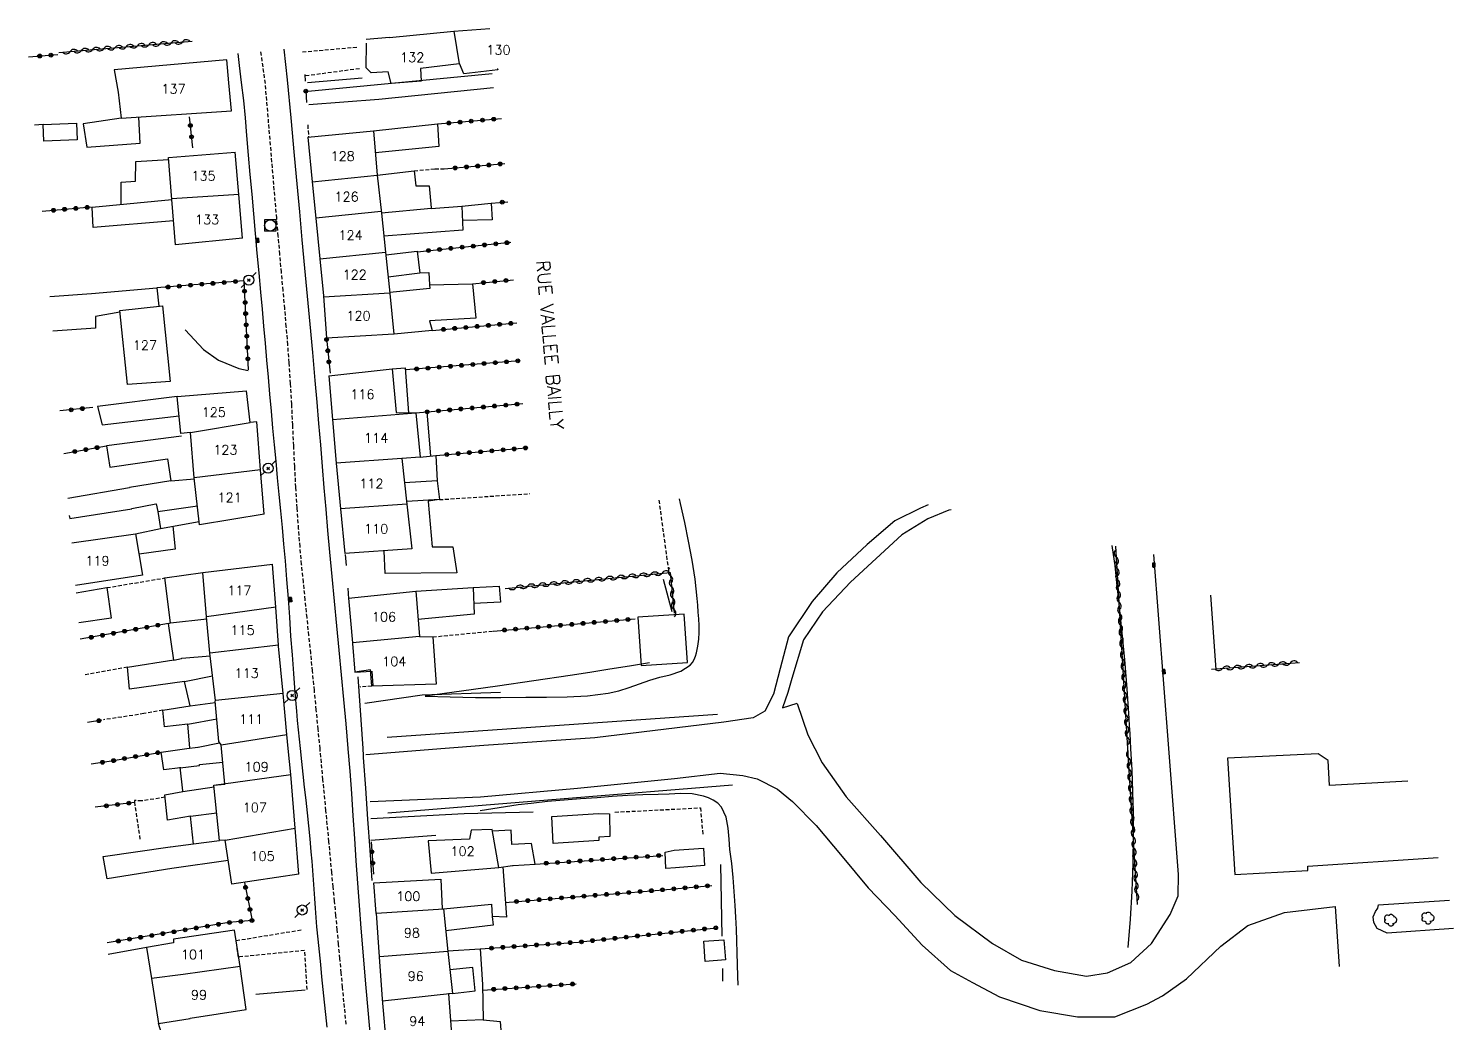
# Model space of a CAD drawing. Header units: millimetres. Extents: x 149999 to 151001, y 153000 to 154001.
# Drawn here: x 150639.5 to 150829.2, y 153134.4 to 153266.8 of the extents above; entities that cross this region are included whole.
import ezdxf
from ezdxf.enums import TextEntityAlignment as Align

# ---------------------------------------------------------------- set-up
doc = ezdxf.new("R2010")
doc.units = ezdxf.units.MM
doc.linetypes.add('DASHED', pattern=[0.75, 0.5, -0.25])
doc.layers.get('0').update_dxf_attribs({"linetype": 'CONTINUOUS'})
for name, color, linetype in [('W0001', 6, 'DASHED'), ('W0004', 5, 'CONTINUOUS'), ('W0014', 7, 'CONTINUOUS'), ('W0017', 7, 'CONTINUOUS'), ('W0101', 7, 'CONTINUOUS'), ('W0104', 1, 'CONTINUOUS'), ('W0112', 1, 'DASHED'), ('W0211', 2, 'CONTINUOUS'), ('W0214', 2, 'CONTINUOUS'), ('W0300', 7, 'CONTINUOUS'), ('W0310', 3, 'CONTINUOUS'), ('W0323', 7, 'CONTINUOUS'), ('W0333', 7, 'CONTINUOUS'), ('W0401', 7, 'CONTINUOUS'), ('W0420', 7, 'CONTINUOUS'), ('W0473', 7, 'CONTINUOUS'), ('W0989', 7, 'CONTINUOUS'), ('W0991', 7, 'CONTINUOUS'), ('W1102', 7, 'CONTINUOUS')]:
    doc.layers.add(name, color=color, linetype=linetype)
doc.styles.get("Standard").update_dxf_attribs({"font": 'romans.shx', "width": 0.85})

# ---------------------------------------------------------------- blocks, each defined once
blk = doc.blocks.new('T401')
for p, q in [((-0.3, 0.3), (0, 0.3)), ((-0.3, -0.25), (-0.3, 0.3)), ((-0.3, 0.15), (0, 0.15)), ((-0.3, 0), (0, 0)), ((0, 0.3), (0, -0.25)), ((-0.3, -0.15), (0, -0.15)), ((-0.3, -0.25), (-0.3, -0.3)), ((-0.3, -0.3), (0, -0.3)), ((0, -0.3), (0, -0.25))]:
    blk.add_line(p, q)
blk = doc.blocks.new('T420')
for p, q in [((0.75, 0.75), (-0.75, 0.75)), ((-0.75, 0.75), (-0.75, -0.75)), ((0.75, 0.75), (0.75, -0.75)), ((0.75, -0.75), (-0.75, -0.75))]:
    blk.add_line(p, q)
blk.add_ellipse((0, 0), major_axis=(-0.53, 0.53), ratio=1, start_param=3.926991, end_param=10.210176)
blk = doc.blocks.new('T473')
for p, q in [((-0.166667, 0.166667), (0.166667, -0.166667)), ((-0.166667, -0.166667), (0.166667, 0.166667)), ((0.500001, 0.500001), (1.000002, 1.000002)), ((-1.000002, -1.000002), (-0.500001, -0.500001))]:
    blk.add_line(p, q)
blk.add_ellipse((0, 0), major_axis=(0.471405, 0.471405), ratio=1, start_param=5.4977871438, end_param=11.780972451)
blk = doc.blocks.new('T300')
for p, q in [((-0.8, 0.51), (-0.86, 0.34)), ((-0.86, 0.34), (-0.86, 0.17)), ((-0.86, 0.17), (-0.74, 0.06)), ((-0.69, 0.63), (-0.8, 0.51)), ((-0.8, -0.06), (-0.74, 0.06)), ((-0.74, 0.06), (-0.69, 0.11)), ((-0.57, 0.69), (-0.69, 0.63)), ((-0.46, 0.69), (-0.57, 0.69)), ((-0.29, 0.63), (-0.46, 0.69)), ((-0.29, 0.63), (-0.17, 0.74)), ((-0.23, 0.57), (-0.29, 0.63)), ((-0.17, 0.74), (-0.06, 0.8)), ((-0.06, 0.8), (0.06, 0.8)), ((0.06, 0.8), (0.23, 0.74)), ((0.23, 0.74), (0.34, 0.63)), ((0.34, 0.63), (0.4, 0.51)), ((0.46, 0.46), (0.34, 0.46)), ((0.4, 0.51), (0.4, 0.46)), ((0.57, 0.4), (0.46, 0.46)), ((0.57, 0.4), (0.69, 0.29)), ((0.69, 0.29), (0.74, 0.17)), ((0.74, 0.06), (0.69, -0.17)), ((0.74, 0.17), (0.74, 0.06)), ((-0.8, -0.17), (-0.8, -0.06)), ((-0.8, -0.23), (-0.8, -0.17)), ((-0.74, -0.34), (-0.8, -0.23)), ((-0.69, -0.4), (-0.74, -0.34)), ((-0.51, -0.46), (-0.69, -0.4)), ((-0.4, -0.46), (-0.51, -0.46)), ((-0.4, -0.46), (-0.34, -0.46)), ((-0.34, -0.46), (-0.34, -0.4)), ((-0.34, -0.51), (-0.34, -0.46)), ((-0.29, -0.63), (-0.34, -0.51)), ((-0.17, -0.74), (-0.29, -0.63)), ((-0.06, -0.8), (-0.17, -0.74)), ((0.06, -0.8), (-0.06, -0.8)), ((0.17, -0.74), (0.06, -0.8)), ((0.23, -0.69), (0.17, -0.74)), ((0.29, -0.46), (0.23, -0.46)), ((0.29, -0.63), (0.23, -0.69)), ((0.46, -0.4), (0.29, -0.46)), ((0.34, -0.51), (0.29, -0.63)), ((0.34, -0.51), (0.34, -0.46)), ((0.57, -0.34), (0.46, -0.4)), ((0.63, -0.29), (0.57, -0.34)), ((0.69, -0.17), (0.63, -0.29))]:
    blk.add_line(p, q)
blk = doc.blocks.new('t323o')
at = {"color": 0, "linetype": 'Continuous'}
for radius in [0.25, 0.15]:
    blk.add_circle((0, 0), radius, dxfattribs=at)
blk = doc.blocks.new('t310o')
at = {"color": 0, "linetype": 'Continuous'}
for centre, start, end in [((-0.5, 0.38), 216.8699, 323.1304), ((0.5, -0.37), 36.8699, 143.1303)]:
    blk.add_arc(centre, 0.625, start, end, dxfattribs=at)

msp = doc.modelspace()

# ---------------------------------------------------------------- linework, layer by layer
at = {"layer": 'W0001'}
for points in [[(150678.3, 153171), (150678.05, 153173.58), (150677.8, 153176.16), (150677.55, 153178.74), (150677.3, 153181.32), (150677.07, 153183.69), (150676.82, 153186.05), (150676.57, 153188.41), (150676.33, 153190.77), (150676.09, 153193.13), (150675.85, 153195.5), (150675.64, 153197.86), (150675.45, 153200.23), (150675.25, 153202.99), (150675.08, 153205.75), (150674.93, 153208.51), (150674.8, 153211.28), (150674.67, 153214.04), (150674.53, 153216.8), (150674.37, 153219.56), (150674.19, 153222.32), (150674.01, 153224.73), (150673.81, 153227.13), (150673.61, 153229.54), (150673.39, 153231.94), (150673.17, 153234.35), (150672.95, 153236.75), (150672.74, 153239.15), (150672.53, 153241.56), (150672.34, 153243.8), (150672.15, 153246.03), (150671.96, 153248.27), (150671.78, 153250.51), (150671.59, 153252.75), (150671.4, 153254.98), (150671.21, 153257.22), (150671.02, 153259.46), (150670.43, 153263.75)], [(150681.77, 153134.33), (150681.3, 153139.25), (150681.12, 153141.16), (150680.94, 153143.07), (150680.76, 153144.97), (150680.59, 153146.88), (150680.41, 153148.79), (150680.23, 153150.7), (150680.05, 153152.6), (150679.87, 153154.51), (150679.48, 153158.63), (150679.09, 153162.76), (150678.69, 153166.88), (150678.3, 153171)]]:
    msp.add_lwpolyline(points, dxfattribs=at)
at = {"layer": 'W0004'}
for points in [[(150791.26, 153171), (150789.26, 153196.79)], [(150792.56, 153154.26), (150791.26, 153171)]]:
    msp.add_lwpolyline(points, dxfattribs=at)
at = {"layer": 'W0014'}
for points in [[(150667.36, 153263.46), (150667.52, 153261.86), (150667.82, 153259.59), (150668.13, 153257.21), (150668.32, 153254.88), (150668.52, 153252.55), (150668.74, 153249.94), (150668.97, 153247.34), (150669.21, 153244.73), (150669.44, 153242.12), (150669.68, 153239.52), (150669.91, 153236.91), (150670.15, 153234.3), (150670.38, 153231.7), (150670.58, 153229.44), (150670.78, 153227.18), (150670.98, 153224.92), (150671.18, 153222.66), (150671.38, 153220.4), (150671.58, 153218.14), (150671.78, 153215.89), (150671.98, 153213.63), (150672.19, 153211.42), (150672.4, 153209.22), (150672.61, 153207.01), (150672.83, 153204.8), (150673.04, 153202.6), (150673.25, 153200.39), (150673.45, 153198.18), (150673.64, 153195.98), (150673.85, 153193.48), (150674.04, 153190.97), (150674.22, 153188.47), (150674.39, 153185.97), (150674.57, 153183.47), (150674.75, 153180.96), (150674.95, 153178.46), (150675.16, 153175.96), (150675.27, 153174.72), (150675.39, 153173.48), (150675.52, 153172.24), (150675.64, 153171)], [(150682.06, 153171), (150681.77, 153174.27), (150681.48, 153177.54), (150681.16, 153180.81), (150680.85, 153184.07), (150680.52, 153187.34), (150680.21, 153190.61), (150679.9, 153193.88), (150679.6, 153197.14), (150679.35, 153199.99), (150679.1, 153202.84), (150678.86, 153205.69), (150678.63, 153208.54), (150678.39, 153211.39), (150678.16, 153214.24), (150677.91, 153217.09), (150677.67, 153219.94), (150677.33, 153223.69), (150676.99, 153227.43), (150676.64, 153231.17), (150676.29, 153234.91), (150675.94, 153238.65), (150675.59, 153242.39), (150675.24, 153246.13), (150674.9, 153249.87), (150674.44, 153254.92), (150673.98, 153259.96), (150673.51, 153264.03)], [(150683.35, 153180.53), (150683.98, 153171)], [(150675.64, 153171), (150675.83, 153169.29), (150676.01, 153167.57), (150676.2, 153165.86), (150676.39, 153164.14), (150676.57, 153162.43), (150676.75, 153160.71), (150676.92, 153159), (150677.08, 153157.28), (150677.19, 153156.03), (150677.29, 153154.78), (150677.38, 153153.53), (150677.47, 153152.28), (150677.55, 153151.03), (150677.65, 153149.78), (150677.74, 153148.53), (150677.85, 153147.29), (150678, 153145.62), (150678.17, 153143.95), (150678.34, 153142.28), (150678.51, 153140.62), (150678.69, 153138.95), (150678.86, 153137.28), (150679.03, 153135.62), (150679.19, 153133.95)], [(150685.13, 153131.23), (150684.42, 153139.18), (150683.76, 153147.12), (150683.53, 153150.1), (150683.32, 153153.08), (150683.12, 153156.06), (150682.92, 153159.05), (150682.72, 153162.03), (150682.51, 153165.01), (150682.29, 153167.99), (150682.06, 153170.97), (150682.06, 153170.98), (150682.06, 153170.98), (150682.06, 153170.98), (150682.06, 153170.99), (150682.06, 153170.99), (150682.06, 153170.99), (150682.06, 153171), (150682.06, 153171)], [(150683.98, 153171), (150684, 153170.7), (150684.02, 153170.4), (150684.04, 153170.09), (150684.06, 153169.79), (150684.34, 153165.71), (150684.63, 153161.62), (150684.92, 153157.54), (150685.21, 153153.45)]]:
    msp.add_lwpolyline(points, dxfattribs=at)
at = {"layer": 'W0017'}
for points in [[(150701.23, 153260.77), (150676.73, 153258.41)], [(150676.61, 153259.58), (150683.91, 153260.21)], [(150676.81, 153256.67), (150686.13, 153257.37), (150701.39, 153258.93)], [(150660.34, 153226.72), (150662.77, 153224.09), (150664.77, 153222.65), (150667.5, 153221.55), (150668.75, 153221.27)], [(150759.24, 153203.44), (150758.23, 153202.99), (150754.78, 153201.31), (150751.1, 153198.12), (150747.08, 153194.37), (150743.8, 153190.54), (150740.66, 153185.85), (150739.52, 153181.65), (150738.63, 153178.25), (150737.5, 153175.99), (150735.95, 153175.08), (150732.05, 153174.51), (150714.89, 153172.41), (150700.09, 153171.4), (150694.95, 153171)], [(150762.3, 153202.76), (150761.99, 153202.69), (150759.18, 153201.56), (150755.73, 153199.44), (150748.9, 153193.14), (150745.16, 153189.17), (150742.66, 153185.44), (150741.1, 153180.3), (150740.54, 153178.47), (150739.83, 153176.4)], [(150796.83, 153191.39), (150797.5, 153181.51)], [(150684.25, 153177.02), (150691.88, 153178.13), (150702.31, 153178.48)], [(150739.83, 153176.4), (150741.79, 153177.03)], [(150741.82, 153176.98), (150743.23, 153172.84), (150744.16, 153171)], [(150694.95, 153171), (150684.39, 153170.17)], [(150744.16, 153171), (150745.11, 153169.11), (150748.33, 153164.56), (150752.88, 153159.41), (150758.26, 153153.2), (150762.78, 153148.8), (150767.79, 153145.07), (150771.64, 153142.85), (150776.06, 153141.46), (150780.33, 153140.74), (150783.09, 153141.16), (150786.2, 153142.54), (150788.98, 153145.07), (150791.44, 153148.92), (150792.51, 153151.4), (150792.56, 153154.26)], [(150684.97, 153163.96), (150699.65, 153164.59), (150712.57, 153165.73), (150725.49, 153167.02), (150731.54, 153167.71), (150734.59, 153167.43), (150736.47, 153166.95), (150739.2, 153165.6), (150741.16, 153163.94), (150744.35, 153160.76), (150747.78, 153156.63), (150751.26, 153152.46), (150754.79, 153148.77), (150758.45, 153144.85), (150762.2, 153141.46), (150765.15, 153139.86), (150768.75, 153137.95), (150774.1, 153136.15), (150779.09, 153135.3), (150784.07, 153135.29), (150788.32, 153136.98), (150790.43, 153138.1), (150793.63, 153140.35), (150798.18, 153144.71), (150801.79, 153147.48), (150806.68, 153149.19), (150813.42, 153150)], [(150685.08, 153161.7), (150697.46, 153162.35), (150706.66, 153162.57)], [(150685.04, 153158.79), (150693.73, 153159.46)], [(150819.17, 153150.23), (150828.6, 153150.81)], [(150813.42, 153150), (150813.93, 153142.02)], [(150829.15, 153147.04), (150820.32, 153146.46), (150819, 153147.04), (150818.57, 153147.86), (150818.44, 153148.61), (150818.76, 153149.3), (150819.08, 153149.77), (150819.17, 153150.23)], [(150669.76, 153138.33), (150676.3, 153138.88)]]:
    msp.add_lwpolyline(points, dxfattribs=at)
at = {"layer": 'W0101'}
for points in [[(150687.53, 153265.62), (150687.53, 153265.6), (150696.11, 153266.44)], [(150696.11, 153266.44), (150700.92, 153266.78)], [(150687.53, 153265.6), (150684.45, 153265.33)], [(150696.81, 153262.09), (150691.69, 153261.47), (150691.76, 153259.76), (150687.76, 153259.46), (150687.37, 153261), (150685.11, 153260.87), (150684.46, 153261.55), (150684.49, 153264.82)], [(150665.9, 153262.63), (150650.92, 153261.28), (150651.42, 153258.3), (150651.83, 153254.84), (150666.5, 153255.84)], [(150666.5, 153255.84), (150666.17, 153259.54), (150665.9, 153262.63)], [(150701.95, 153261.43), (150701.93, 153261.42), (150701.96, 153261.28), (150697.42, 153260.75), (150696.84, 153262.12), (150696.81, 153262.09)], [(150676.67, 153252.34), (150685.42, 153253.19), (150685.92, 153247.26)], [(150676.67, 153252.34), (150677.25, 153246.4)], [(150658.56, 153244.04), (150658.11, 153249.64), (150667.01, 153250.35)], [(150667.49, 153244.71), (150667.01, 153250.35)], [(150685.92, 153247.26), (150686.46, 153242.24)], [(150677.25, 153246.4), (150677.72, 153241.56)], [(150667.99, 153238.91), (150659.05, 153238.01), (150658.56, 153244.04)], [(150667.99, 153238.91), (150667.49, 153244.71)], [(150677.72, 153241.56), (150678.27, 153236.14)], [(150686.46, 153242.24), (150687.01, 153237.04)], [(150678.27, 153236.14), (150678.77, 153231.2)], [(150687.01, 153237.04), (150687.01, 153237.02), (150687.6, 153231.56)], [(150678.77, 153231.2), (150679.16, 153225.58)], [(150687.6, 153231.56), (150687.6, 153231.53), (150688.14, 153226.1), (150679.16, 153225.58)], [(150679.48, 153220.6), (150687.89, 153221.49), (150688.41, 153215.7), (150691.07, 153215.65)], [(150679.48, 153220.6), (150679.96, 153214.76)], [(150661.04, 153213.02), (150659.76, 153212.9), (150659.29, 153217.83), (150668.51, 153218.59)], [(150668.99, 153214.38), (150668.51, 153218.59)], [(150691.07, 153215.65), (150691.62, 153209.75), (150689.2, 153209.6)], [(150661.55, 153207.03), (150661.04, 153213.02)], [(150670.38, 153208.07), (150669.88, 153214.45), (150668.99, 153214.38)], [(150679.96, 153214.76), (150680.43, 153208.96)], [(150689.2, 153209.6), (150689.87, 153203.52)], [(150670.85, 153202.17), (150670.38, 153208.07)], [(150680.43, 153208.96), (150681.04, 153202.87)], [(150670.85, 153202.17), (150662.26, 153200.74), (150661.55, 153207.03)], [(150689.87, 153203.52), (150690.53, 153197.57), (150681.62, 153196.94)], [(150681.04, 153202.87), (150681.62, 153196.94)], [(150645.25, 153198.36), (150653.75, 153199.57)], [(150653.75, 153199.57), (150654.69, 153194.05), (150645.75, 153192.69)], [(150663.2, 153188.54), (150662.68, 153194.42), (150671.96, 153195.51)], [(150672.4, 153189.82), (150671.96, 153195.51)], [(150682.07, 153191.01), (150691.03, 153191.95), (150691.52, 153185.89)], [(150682.07, 153191.01), (150682.64, 153185.08)], [(150663.62, 153183.68), (150663.2, 153188.54)], [(150672.79, 153184.74), (150672.4, 153189.82)], [(150673.38, 153178.32), (150672.78, 153184.63), (150672.79, 153184.74)], [(150682.64, 153185.08), (150682.64, 153184.99), (150682.92, 153181.15), (150685.21, 153181.3), (150685.31, 153179.33)], [(150691.52, 153185.89), (150693.3, 153185.85), (150693.77, 153179.56), (150685.18, 153179.29)], [(150664.34, 153177.3), (150664.37, 153177.38), (150663.62, 153183.68)], [(150665.12, 153171.48), (150664.85, 153171.92), (150664.34, 153177.3)], [(150673.9, 153172.85), (150673.38, 153178.32)], [(150665.17, 153171), (150665.12, 153171.48)], [(150674.08, 153171), (150673.9, 153172.85)], [(150665.64, 153166.27), (150665.17, 153171)], [(150674.4, 153167.56), (150674.08, 153171)], [(150823.06, 153166.66), (150812.65, 153166.1), (150812.46, 153169.41), (150811.12, 153170.31), (150799.07, 153169.72), (150800.03, 153154.24), (150809.76, 153154.77), (150809.75, 153155.33), (150827.12, 153156.49)], [(150674.99, 153160.41), (150674.4, 153167.56)], [(150664.16, 153166.13), (150665.64, 153166.27)], [(150665.67, 153158.82), (150664.94, 153158.75), (150664.16, 153166.13)], [(150675.49, 153154.31), (150674.99, 153160.41)], [(150675.49, 153154.31), (150666.57, 153152.94), (150665.67, 153158.82)], [(150685.45, 153153.14), (150694.38, 153153.64), (150694.57, 153149.68)], [(150685.81, 153149.08), (150685.78, 153149.05), (150685.45, 153153.14)], [(150686.21, 153143.3), (150685.81, 153149.08)], [(150694.71, 153149.68), (150695.32, 153144)], [(150667.69, 153142.01), (150666.9, 153146.83), (150658.79, 153145.64), (150658.78, 153145.16), (150655.21, 153144.53), (150655.86, 153140.39)], [(150686.6, 153137.67), (150686.21, 153143.3)], [(150695.32, 153144), (150695.94, 153138.4)], [(150668.45, 153136.27), (150667.69, 153142.01)], [(150655.86, 153140.39), (150656.79, 153134.44), (150661, 153135.08), (150661, 153135.11), (150668.45, 153136.27)], [(150687.18, 153131.1), (150686.6, 153137.67)], [(150695.94, 153138.4), (150695.39, 153138.36)], [(150695.39, 153138.36), (150695.87, 153131.85)]]:
    msp.add_lwpolyline(points, dxfattribs=at)
for points in [[(150657.33, 153229.89), (150658.34, 153219.84), (150652.69, 153219.43), (150651.64, 153229.26)], [(150693.07, 153154.41), (150702.09, 153155.17), (150701.21, 153160.24), (150698.4, 153160.13), (150698.21, 153158.94), (150692.7, 153158.71)]]:
    msp.add_lwpolyline(points, close=True, dxfattribs=at)
at = {"layer": 'W0104'}
for points in [[(150651.83, 153254.84), (150646.78, 153254.1), (150647.25, 153250.98), (150654.38, 153251.53), (150654.2, 153255)], [(150685.42, 153253.19), (150693.94, 153254.08), (150694.13, 153251.08), (150685.67, 153250.26)], [(150651.84, 153243.38), (150651.84, 153246.36), (150653.76, 153246.49), (150653.78, 153249.1), (150658.13, 153249.37)], [(150685.92, 153247.26), (150690.82, 153247.87), (150691.03, 153245.84), (150692.84, 153245.86), (150693.1, 153242.94), (150693.1, 153242.85), (150697.16, 153243.17), (150697.29, 153239.94), (150686.78, 153239.18)], [(150658.79, 153241.18), (150648.1, 153240.31), (150647.96, 153243.01), (150658.56, 153244.04)], [(150697.16, 153243.17), (150701.06, 153243.56), (150701.21, 153241.33), (150697.24, 153241.24)], [(150693.1, 153242.85), (150686.46, 153242.24)], [(150687.05, 153236.66), (150691.23, 153237.17), (150691.56, 153234.22), (150691.57, 153234.27), (150692.79, 153234.31), (150692.87, 153232.67), (150698.57, 153232.83), (150699.02, 153228.26), (150692.89, 153227.88), (150693.23, 153226.62), (150688.16, 153226.12)], [(150691.56, 153234.22), (150687.36, 153233.71)], [(150642.33, 153231.13), (150647.89, 153231.52), (150647.89, 153231.54), (150656.58, 153232.27), (150656.84, 153229.84)], [(150692.87, 153232.67), (150692.91, 153232.19), (150687.58, 153231.67)], [(150651.66, 153229.03), (150648.4, 153228.49), (150648.4, 153226.9), (150642.74, 153226.54)], [(150687.89, 153221.49), (150689.65, 153221.65), (150690.06, 153215.67)], [(150659.29, 153217.83), (150648.68, 153216.49), (150649.3, 153214.08), (150659.53, 153215.26)], [(150659.86, 153212.54), (150649.87, 153211.25), (150650.32, 153208.41), (150658.01, 153209.53), (150658.45, 153206.6), (150652.93, 153205.73), (150652.96, 153205.67), (150644.72, 153204.27)], [(150691.62, 153209.75), (150693.69, 153209.99), (150693.9, 153206.62), (150693.9, 153206.59), (150694.19, 153204.11), (150692.68, 153203.89), (150692.68, 153203.86), (150693.21, 153197.85), (150695.99, 153197.82), (150696.51, 153194.37), (150686.95, 153194.3), (150686.83, 153197.3)], [(150658.45, 153206.6), (150661.57, 153206.86)], [(150693.9, 153206.62), (150689.56, 153206.36)], [(150644.93, 153201.99), (150644.99, 153201.62), (150653.24, 153202.89), (150653.24, 153202.92), (150656.45, 153203.57), (150656.48, 153203.57), (150656.71, 153202.54), (150656.71, 153202.51), (150657.08, 153200.28), (150662.21, 153201.19)], [(150694.19, 153204.11), (150689.84, 153203.84)], [(150656.71, 153202.51), (150661.97, 153203.28)], [(150653.74, 153199.57), (150657.08, 153200.28)], [(150658.69, 153200.57), (150659.04, 153197.5), (150654.21, 153196.85)], [(150660.99, 153171.06), (150660.71, 153174.29), (150660.71, 153174.23), (150657.59, 153173.9), (150657.38, 153176.1), (150661.03, 153176.67), (150660.26, 153179.93), (150652.93, 153178.89), (150652.68, 153181.81), (150658.84, 153182.79), (150658.84, 153182.76), (150658.13, 153187.65), (150658.4, 153187.73), (150657.64, 153193.69), (150662.68, 153194.42)], [(150645.84, 153191.73), (150649.93, 153192.4), (150650.52, 153188.34), (150646.19, 153187.73)], [(150691.03, 153191.95), (150698.69, 153192.43), (150698.81, 153188.87), (150691.33, 153188.18)], [(150698.69, 153192.43), (150702.16, 153192.61), (150702.32, 153190.47), (150698.76, 153190.29)], [(150658.4, 153187.73), (150663.22, 153188.24)], [(150658.84, 153182.76), (150659.88, 153182.96), (150659.91, 153183.02), (150663.66, 153183.35)], [(150685.18, 153179.29), (150685, 153181.49), (150682.92, 153181.15)], [(150660.26, 153179.93), (150663.98, 153180.68)], [(150661.03, 153176.67), (150664.36, 153177.13)], [(150660.71, 153174.23), (150664.57, 153174.95)], [(150660.57, 153171), (150662.03, 153171.2), (150662.06, 153171.2), (150664.94, 153171.78)], [(150666.09, 153156.09), (150658.59, 153155.02), (150649.95, 153153.66), (150649.42, 153156.64), (150658.36, 153157.91), (150658.39, 153157.91), (150661.48, 153158.32), (150661.48, 153158.29), (150661.05, 153162), (150657.98, 153161.45), (150657.63, 153164.84), (150660.03, 153165.27), (150660.03, 153165.38), (150659.67, 153168.53), (150659.67, 153168.42), (150657.5, 153168.18), (150657.15, 153170.52), (150660.57, 153171)], [(150659.67, 153168.42), (150662.26, 153168.74), (150662.26, 153168.88), (150665.35, 153169.18)], [(150660.03, 153165.27), (150664.19, 153165.89)], [(150661.05, 153162), (150664.55, 153162.45)], [(150702.09, 153155.17), (150703.9, 153155.44), (150703.99, 153155.44), (150706.91, 153155.64), (150706.43, 153158.37), (150703.82, 153158.22), (150703.82, 153158.25), (150703.74, 153160.14), (150701.25, 153160.01)], [(150661.48, 153158.32), (150664.94, 153158.75)], [(150702.63, 153155.25), (150703.1, 153148.55), (150701.21, 153148.67), (150701.33, 153147.52), (150695.02, 153146.77)], [(150694.71, 153149.68), (150701.14, 153150.31), (150701.21, 153148.67)], [(150655.21, 153144.53), (150650.12, 153143.6)], [(150695.31, 153144.07), (150699.63, 153144.35), (150699.9, 153139.59), (150700, 153134.89), (150702.28, 153134.71), (150702.46, 153132.35), (150702.46, 153132.4), (150702.82, 153132.39), (150703.31, 153127.13), (150702, 153127.1), (150696.62, 153126.74)], [(150695.94, 153138.4), (150698.93, 153138.77), (150698.62, 153141.86), (150695.59, 153141.54)], [(150651.1, 153132.53), (150651.58, 153130.15), (150657.69, 153131.52), (150656.79, 153134.44)], [(150700, 153134.89), (150695.66, 153134.72)]]:
    msp.add_lwpolyline(points, dxfattribs=at)
for points in [[(150641.46, 153254), (150645.88, 153254.2), (150645.98, 153251.99), (150641.55, 153251.8)], [(150721.02, 153182.03), (150727.2, 153182.44), (150726.77, 153188.89), (150720.59, 153188.48), (150721.02, 153182.03)], [(150709.17, 153161.97), (150715.37, 153162.36), (150716.82, 153162.31), (150716.87, 153159.28), (150715.4, 153159.2), (150715.39, 153158.78), (150709.32, 153158.37)], [(150724.25, 153157.22), (150725.45, 153157.48), (150729.32, 153157.74), (150729.47, 153155.46), (150725.6, 153155.13), (150724.32, 153155.05)], [(150732.26, 153142.87), (150729.56, 153142.67), (150729.36, 153145.38), (150732.06, 153145.57)]]:
    msp.add_lwpolyline(points, close=True, dxfattribs=at)
at = {"layer": 'W0112'}
for points in [[(150675.96, 153263.68), (150683.2, 153264.31)], [(150683.55, 153261.44), (150676.27, 153260.46)], [(150676.66, 153253.95), (150676.78, 153252.35)], [(150690.82, 153247.87), (150693.6, 153248.1), (150694.8, 153248.1)], [(150694.18, 153204.11), (150706.19, 153204.91)], [(150723.39, 153204.05), (150724.69, 153194.55)], [(150649.93, 153192.4), (150657.64, 153193.69)], [(150693.3, 153185.85), (150701.34, 153186.63)], [(150652.68, 153181.81), (150646.81, 153180.75)], [(150685.18, 153179.29), (150683.59, 153179.18)], [(150657.38, 153176.1), (150654.87, 153175.64), (150649.47, 153174.82)], [(150657.67, 153164.51), (150654.57, 153164.04), (150653.6, 153164.08), (150653.59, 153163.89), (150654.36, 153158.7)], [(150717.55, 153162.54), (150728.93, 153163.11), (150729.25, 153159.43)], [(150667.57, 153143.27), (150667.43, 153143.26), (150667.14, 153145.46), (150675.93, 153146.9)], [(150676.23, 153144.13), (150667.57, 153143.27)], [(150676.58, 153138.93), (150676.26, 153144.16)]]:
    msp.add_lwpolyline(points, dxfattribs=at)
at = {"layer": 'W0211'}
for points in [[(150692.28, 153177.98), (150695.64, 153177.86), (150698.99, 153177.8), (150702.35, 153177.78), (150705.7, 153177.82), (150708.43, 153177.84), (150711.17, 153177.87), (150713.91, 153178), (150716.64, 153178.35), (150718.06, 153178.68), (150719.46, 153179.12), (150720.83, 153179.62), (150722.2, 153180.11), (150723.53, 153180.48), (150724.92, 153180.81), (150726.31, 153181.29), (150727.54, 153182.08), (150727.86, 153182.44), (150728.1, 153182.85), (150728.27, 153183.28), (150728.4, 153183.73), (150728.59, 153184.62), (150728.7, 153185.53), (150728.75, 153186.45), (150728.75, 153187.36), (150728.71, 153188.26), (150728.64, 153189.16), (150728.57, 153190.05), (150728.49, 153190.95), (150728.21, 153193.51), (150727.82, 153196.05), (150727.35, 153198.57), (150726.83, 153201.09), (150726.28, 153203.59), (150726.14, 153204.21)], [(150786.22, 153171), (150786.16, 153172), (150786.1, 153173), (150786.04, 153174), (150785.98, 153175), (150785.71, 153178.93), (150785.39, 153182.86), (150785.02, 153186.78), (150784.6, 153190.7), (150784.36, 153193.03), (150784.12, 153195.37), (150783.79, 153197.71), (150783.72, 153198.02)], [(150785.85, 153144.54), (150786.16, 153148.28), (150786.38, 153152.02), (150786.52, 153155.76), (150786.58, 153159.51), (150786.56, 153162.38), (150786.49, 153165.26), (150786.37, 153168.13), (150786.22, 153171)], [(150733.94, 153139.51), (150733.89, 153140.71), (150733.85, 153142.28), (150733.81, 153143.84), (150733.76, 153145.41), (150733.71, 153146.98), (150733.65, 153148.55), (150733.56, 153150.12), (150733.43, 153151.98), (150733.28, 153153.85), (150733.1, 153155.72), (150732.86, 153157.58), (150732.73, 153158.95), (150732.63, 153160.39), (150732.36, 153161.85), (150731.72, 153163.19), (150731.23, 153163.73), (150730.63, 153164.14), (150729.98, 153164.45), (150729.32, 153164.68), (150727.82, 153164.97), (150726.29, 153165.02), (150724.78, 153164.95), (150723.29, 153164.9), (150721.26, 153164.85), (150719.22, 153164.74), (150717.19, 153164.6), (150715.17, 153164.46), (150712.97, 153164.3), (150710.78, 153164.14), (150708.59, 153163.94), (150706.4, 153163.71), (150704.69, 153163.5), (150702.99, 153163.26), (150701.29, 153162.99), (150699.6, 153162.7)]]:
    msp.add_lwpolyline(points, dxfattribs=at)
at = {"layer": 'W0214'}
for points in [[(150723.95, 153193.54), (150725.13, 153189.21)], [(150722.14, 153182.4), (150719.5, 153181.97), (150716.86, 153181.54), (150714.21, 153181.13), (150711.57, 153180.73), (150706.75, 153180.01), (150701.93, 153179.31), (150697.11, 153178.64), (150692.28, 153177.98)], [(150731.61, 153155.57), (150731.79, 153146.04)], [(150731.85, 153141.73), (150731.87, 153140.04)]]:
    msp.add_lwpolyline(points, dxfattribs=at)
at = {"layer": 'W0300'}
for points in [[(150687.24, 153172.52), (150731.21, 153175.57)], [(150733.18, 153166.14), (150687.32, 153162.4)]]:
    msp.add_lwpolyline(points, dxfattribs=at)
at = {"layer": 'W0310'}
for points in [[(150643.54, 153263.58), (150661.26, 153265.1)], [(150785.83, 153171), (150784.2, 153197.91)], [(150702.92, 153192.29), (150724.89, 153194.43), (150725.42, 153189)], [(150796.94, 153181.54), (150808.66, 153182.45)], [(150787.09, 153150.25), (150785.83, 153171)]]:
    msp.add_lwpolyline(points, dxfattribs=at)
at = {"layer": 'W0323'}
for points in [[(150639.5, 153263), (150643.39, 153263.31)], [(150676.35, 153259.79), (150676.34, 153260.68)], [(150676.41, 153258.51), (150676.49, 153256.95)], [(150661.35, 153250.89), (150660.93, 153255.04)], [(150693.94, 153254.08), (150702.45, 153254.8)], [(150641.46, 153254), (150640.31, 153253.91)], [(150694.8, 153248.1), (150702.9, 153248.81)], [(150701.06, 153243.56), (150703.28, 153243.74)], [(150647.85, 153243.03), (150641.33, 153242.46)], [(150691.24, 153237.09), (150703.21, 153238.3), (150703.68, 153238.34)], [(150668.13, 153233.21), (150656.58, 153232.27)], [(150668.78, 153221.36), (150668.18, 153233.18)], [(150698.57, 153232.83), (150704.05, 153233.37)], [(150693.23, 153226.62), (150704.48, 153227.63)], [(150679.16, 153225.58), (150679.63, 153220.93)], [(150704.86, 153222.59), (150689.67, 153221.37)], [(150691.07, 153215.65), (150705.29, 153216.89)], [(150648.05, 153216.36), (150643.69, 153215.91)], [(150644.19, 153210.23), (150649.87, 153211.25)], [(150693.69, 153209.98), (150705.73, 153210.98)], [(150681.65, 153196.8), (150681.79, 153195.36)], [(150681.99, 153192.32), (150682.08, 153190.9)], [(150658.13, 153187.65), (150646.39, 153185.53)], [(150701.34, 153186.63), (150720.22, 153188.24)], [(150649.24, 153174.77), (150647.37, 153174.47)], [(150647.86, 153168.96), (150650.83, 153169.39), (150650.83, 153169.41), (150657.15, 153170.52)], [(150653.59, 153163.83), (150648.37, 153163.2)], [(150685.12, 153158.59), (150685.4, 153154.27)], [(150706.91, 153155.64), (150723.91, 153156.79)], [(150668.26, 153153.2), (150669.25, 153148.12), (150666.14, 153147.85), (150649.98, 153145.15)], [(150702.96, 153150.53), (150713.46, 153151.37), (150722.42, 153152.09), (150730.44, 153152.78)], [(150699.63, 153144.35), (150713.38, 153145.3), (150713.38, 153145.33), (150731.09, 153147.17)], [(150699.92, 153138.87), (150712.39, 153139.7)]]:
    msp.add_lwpolyline(points, dxfattribs=at)
at = {"layer": 'W0333'}
msp.add_lwpolyline([(150692.51, 153215.77), (150693.02, 153209.91)], dxfattribs=at)
at = {"layer": 'W1102'}
for points in [[(150696.11, 153266.44), (150696.81, 153262.09)], [(150677.25, 153246.4), (150685.92, 153247.26)], [(150667.49, 153244.71), (150658.56, 153244.12)], [(150686.43, 153242.43), (150677.72, 153241.56)], [(150678.27, 153236.14), (150687.01, 153237.02)], [(150687.6, 153231.56), (150678.78, 153231.03)], [(150679.96, 153214.76), (150691.07, 153215.65)], [(150661.04, 153213.02), (150668.99, 153214.38)], [(150689.2, 153209.6), (150680.43, 153208.96)], [(150670.38, 153208.07), (150661.55, 153207.03)], [(150689.87, 153203.52), (150681.04, 153202.87)], [(150672.4, 153189.82), (150663.2, 153188.54)], [(150672.79, 153184.74), (150663.62, 153183.68)], [(150691.52, 153185.89), (150682.64, 153185.08)], [(150673.38, 153178.32), (150664.37, 153177.38)], [(150665.12, 153171.48), (150673.9, 153172.85)], [(150664.16, 153166.13), (150674.4, 153167.56)], [(150665.67, 153158.82), (150674.99, 153160.41)], [(150685.81, 153149.08), (150694.71, 153149.68)], [(150695.32, 153144), (150686.21, 153143.3)], [(150667.69, 153142.01), (150660.08, 153140.92), (150660.08, 153140.95), (150655.86, 153140.39)], [(150695.94, 153138.4), (150686.62, 153137.41)]]:
    msp.add_lwpolyline(points, dxfattribs=at)

# ---------------------------------------------------------------- block references
at = {"layer": 'W0300'}
for p in [(150820.82, 153148.15), (150825.79, 153148.43)]:
    msp.add_blockref('T300', p, dxfattribs=at)
at = {"layer": 'W0310'}
for p, rotation in [((150648.02, 153263.97), 4.880940745573964), ((150649.52, 153264.1), 4.880940745573964), ((150651.01, 153264.22), 4.880940745573964), ((150652.51, 153264.35), 4.880940745573964), ((150654, 153264.48), 4.880940745573964), ((150655.5, 153264.61), 4.880940745573964), ((150656.99, 153264.73), 4.880940745573964), ((150658.48, 153264.86), 4.880940745573964), ((150659.98, 153264.99), 4.880940745573964), ((150645.03, 153263.71), 4.880940745573964), ((150646.53, 153263.84), 4.880940745573964), ((150784.28, 153196.45), 93.47954511903959), ((150784.37, 153194.96), 93.47954511903959), ((150717.85, 153193.74), 5.568795206018772), ((150719.34, 153193.89), 5.568795206018772), ((150720.83, 153194.03), 5.568795206018772), ((150722.33, 153194.18), 5.568795206018772), ((150723.82, 153194.33), 5.568795206018772), ((150724.93, 153194.01), 275.627003110936), ((150784.47, 153193.46), 93.47954511903959), ((150704.41, 153192.43), 5.568795206018772), ((150705.9, 153192.58), 5.568795206018772), ((150707.4, 153192.72), 5.568795206018772), ((150708.89, 153192.87), 5.568795206018772), ((150710.38, 153193.02), 5.568795206018772), ((150711.88, 153193.16), 5.568795206018772), ((150713.37, 153193.31), 5.568795206018772), ((150714.86, 153193.45), 5.568795206018772), ((150716.35, 153193.6), 5.568795206018772), ((150725.08, 153192.51), 275.627003110936), ((150784.56, 153191.96), 93.47954511903959), ((150725.22, 153191.02), 275.627003110936), ((150725.37, 153189.53), 275.627003110936), ((150784.65, 153190.46), 93.47954511903959), ((150784.74, 153188.97), 93.47954511903959), ((150784.83, 153187.47), 93.47954511903959), ((150784.92, 153185.97), 93.47954511903959), ((150785.01, 153184.48), 93.47954511903959), ((150785.1, 153182.98), 93.47954511903959), ((150807.41, 153182.36), 4.467371084875876), ((150785.19, 153181.48), 93.47954511903959), ((150785.29, 153179.98), 93.47954511903959), ((150798.43, 153181.66), 4.467371084875876), ((150799.93, 153181.77), 4.467371084875876), ((150801.42, 153181.89), 4.467371084875876), ((150802.92, 153182.01), 4.467371084875876), ((150804.42, 153182.12), 4.467371084875876), ((150805.91, 153182.24), 4.467371084875876), ((150785.38, 153178.49), 93.47954511903959), ((150785.47, 153176.99), 93.47954511903959), ((150785.56, 153175.49), 93.47954511903959), ((150785.65, 153173.99), 93.47954511903959), ((150785.74, 153172.5), 93.47954511903959), ((150785.91, 153169.72), 93.47954511904891), ((150786, 153168.22), 93.47954511904891), ((150786.09, 153166.72), 93.47954511904891), ((150786.18, 153165.22), 93.47954511904891), ((150786.27, 153163.73), 93.47954511904891), ((150786.36, 153162.23), 93.47954511904891), ((150786.46, 153160.73), 93.47954511904891), ((150786.55, 153159.24), 93.47954511904891), ((150786.64, 153157.74), 93.47954511904891), ((150786.73, 153156.24), 93.47954511904891), ((150786.82, 153154.74), 93.47954511904891), ((150786.91, 153153.25), 93.47954511904891), ((150787, 153151.75), 93.47954511904891)]:
    msp.add_blockref('t310o', p, dxfattribs=dict(at, rotation=rotation))
at = {"layer": 'W0323'}
for p, rotation in [((150640.99, 153263.12), 4.485562269222148), ((150642.49, 153263.24), 4.485562269222148), ((150676.41, 153258.45), 273.0127875039586), ((150698.42, 153254.46), 4.833917304258458), ((150699.92, 153254.59), 4.833917304258458), ((150701.41, 153254.71), 4.833917304258458), ((150661.04, 153253.87), 95.79398508909408), ((150695.43, 153254.21), 4.833917304258458), ((150696.93, 153254.33), 4.833917304258458), ((150661.2, 153252.38), 95.79398508909408), ((150696.29, 153248.23), 4.988663290411611), ((150697.78, 153248.36), 4.988663290411611), ((150699.28, 153248.49), 4.988663290411611), ((150700.77, 153248.62), 4.988663290411611), ((150702.27, 153248.76), 4.988663290411611), ((150702.56, 153243.68), 4.669823415743137), ((150642.82, 153242.6), 184.9844169009578), ((150644.31, 153242.73), 184.9844169009578), ((150645.81, 153242.86), 184.9844169009578), ((150647.3, 153242.99), 184.9844169009578), ((150694.22, 153237.39), 5.761285614630731), ((150695.72, 153237.54), 5.761285614630731), ((150697.21, 153237.69), 5.761285614630731), ((150698.7, 153237.84), 5.761285614630731), ((150700.19, 153237.99), 5.761285614630731), ((150701.69, 153238.14), 5.761285614630731), ((150703.18, 153238.29), 5.761285614630731), ((150692.73, 153237.24), 5.761285614630731), ((150658.07, 153232.39), 184.6417219863803), ((150659.57, 153232.51), 184.6417219863803), ((150661.06, 153232.63), 184.6417219863803), ((150662.56, 153232.76), 184.6417219863803), ((150664.05, 153232.88), 184.6417219863803), ((150665.55, 153233), 184.6417219863803), ((150667.04, 153233.12), 184.6417219863803), ((150668.25, 153231.84), 92.88077274312346), ((150700.06, 153232.98), 5.561312555953554), ((150701.55, 153233.12), 5.561312555953554), ((150703.05, 153233.27), 5.561312555953554), ((150668.33, 153230.34), 92.88077274312346), ((150668.4, 153228.85), 92.88077274312346), ((150668.48, 153227.35), 92.88077274312346), ((150694.73, 153226.76), 5.115173358145153), ((150696.22, 153226.89), 5.115173358145153), ((150697.71, 153227.02), 5.115173358145153), ((150699.21, 153227.16), 5.115173358145153), ((150700.7, 153227.29), 5.115173358145153), ((150702.2, 153227.43), 5.115173358145153), ((150703.69, 153227.56), 5.115173358145153), ((150668.55, 153225.85), 92.88077274312346), ((150668.63, 153224.35), 92.88077274312346), ((150679.17, 153225.41), 275.7728180865354), ((150668.7, 153222.85), 92.88077274312346), ((150679.33, 153223.92), 275.7728180865354), ((150679.48, 153222.43), 275.7728180865354), ((150701.63, 153222.33), 184.5678189915871), ((150703.12, 153222.45), 184.5678189915871), ((150704.62, 153222.57), 184.5678189915871), ((150691.16, 153221.49), 184.5678189915871), ((150692.66, 153221.61), 184.5678189915871), ((150694.15, 153221.73), 184.5678189915871), ((150695.65, 153221.85), 184.5678189915871), ((150697.14, 153221.97), 184.5678189915871), ((150698.64, 153222.09), 184.5678189915871), ((150700.13, 153222.21), 184.5678189915871), ((150701.53, 153216.56), 4.969821100814868), ((150703.03, 153216.69), 4.969821100814868), ((150704.52, 153216.82), 4.969821100814868), ((150645.18, 153216.06), 185.9433467528513), ((150646.67, 153216.22), 185.9433467528513), ((150692.57, 153215.78), 4.969821100814868), ((150694.06, 153215.91), 4.969821100814868), ((150695.56, 153216.04), 4.969821100814868), ((150697.05, 153216.17), 4.969821100814868), ((150698.55, 153216.3), 4.969821100814868), ((150700.04, 153216.43), 4.969821100814868), ((150648.62, 153211.03), 10.15823747016998), ((150704.15, 153210.85), 4.744476018413333), ((150705.65, 153210.98), 4.744476018413333), ((150645.67, 153210.5), 10.15823747016998), ((150647.14, 153210.76), 10.15823747016998), ((150695.18, 153210.11), 4.744476018413333), ((150696.68, 153210.23), 4.744476018413333), ((150698.17, 153210.36), 4.744476018413333), ((150699.67, 153210.48), 4.744476018413333), ((150701.16, 153210.6), 4.744476018413333), ((150702.66, 153210.73), 4.744476018413333), ((150719.28, 153188.16), 4.866630552007308), ((150650.82, 153186.33), 190.2517072612883), ((150652.29, 153186.6), 190.2517072612883), ((150653.77, 153186.86), 190.2517072612883), ((150655.25, 153187.13), 190.2517072612883), ((150656.72, 153187.4), 190.2517072612883), ((150702.84, 153186.76), 4.866630552007308), ((150704.33, 153186.89), 4.866630552007308), ((150705.83, 153187.01), 4.866630552007308), ((150707.32, 153187.14), 4.866630552007308), ((150708.81, 153187.27), 4.866630552007308), ((150710.31, 153187.39), 4.866630552007308), ((150711.8, 153187.52), 4.866630552007308), ((150713.3, 153187.65), 4.866630552007308), ((150714.79, 153187.78), 4.866630552007308), ((150716.29, 153187.9), 4.866630552007308), ((150717.78, 153188.03), 4.866630552007308), ((150647.86, 153185.8), 190.2517072612883), ((150649.34, 153186.06), 190.2517072612883), ((150648.85, 153174.7), 188.9588072285174), ((150649.35, 153169.17), 8.246522074153608), ((150650.83, 153169.39), 8.246522074153608), ((150652.28, 153169.67), 9.946922279397691), ((150653.76, 153169.93), 9.946922279397691), ((150655.24, 153170.19), 9.946922279397691), ((150656.71, 153170.45), 9.946922279397691), ((150651.35, 153163.56), 186.9315838925215), ((150652.84, 153163.74), 186.9315838925215), ((150649.86, 153163.38), 186.9315838925215), ((150685.2, 153157.27), 273.7144301007796), ((150709.9, 153155.84), 3.889668200944782), ((150711.4, 153155.94), 3.889668200944782), ((150712.9, 153156.04), 3.889668200944782), ((150714.39, 153156.14), 3.889668200944782), ((150715.89, 153156.25), 3.889668200944782), ((150717.38, 153156.35), 3.889668200944782), ((150718.88, 153156.45), 3.889668200944782), ((150720.38, 153156.55), 3.889668200944782), ((150721.87, 153156.65), 3.889668200944782), ((150723.37, 153156.76), 3.889668200944782), ((150685.3, 153155.77), 273.7144301007796), ((150708.41, 153155.74), 3.889668200944782), ((150668.39, 153152.53), 281.0753998165972), ((150722.4, 153152.09), 4.599073606708574), ((150723.89, 153152.21), 4.933347773949227), ((150725.39, 153152.34), 4.933347773949227), ((150726.88, 153152.47), 4.933347773949227), ((150728.38, 153152.6), 4.933347773949227), ((150729.87, 153152.73), 4.933347773949227), ((150668.68, 153151.05), 281.0753998165972), ((150704.46, 153150.65), 4.549398789404996), ((150705.95, 153150.77), 4.549398789404996), ((150707.45, 153150.89), 4.549398789404996), ((150708.94, 153151.01), 4.549398789404996), ((150710.44, 153151.13), 4.549398789404996), ((150711.93, 153151.24), 4.549398789404996), ((150713.43, 153151.36), 4.549398789404996), ((150714.92, 153151.48), 4.599073606708574), ((150716.42, 153151.6), 4.599073606708574), ((150717.91, 153151.72), 4.599073606708574), ((150719.41, 153151.84), 4.599073606708574), ((150720.9, 153151.97), 4.599073606708574), ((150668.97, 153149.58), 281.0753998165972), ((150657.38, 153146.38), 189.4775500837071), ((150658.86, 153146.63), 189.4775500837071), ((150660.34, 153146.88), 189.4775500837071), ((150661.82, 153147.12), 189.4775500837071), ((150663.3, 153147.37), 189.4775500837071), ((150664.78, 153147.62), 189.4775500837071), ((150666.26, 153147.86), 185.0403059029161), ((150667.75, 153147.99), 185.0403059029161), ((150669.24, 153148.12), 185.0403059029161), ((150723.51, 153146.38), 5.943662902493881), ((150725.01, 153146.54), 5.943662902493881), ((150726.5, 153146.69), 5.943662902493881), ((150727.99, 153146.85), 5.943662902493881), ((150729.48, 153147), 5.943662902493881), ((150730.97, 153147.16), 5.943662902493881), ((150651.46, 153145.39), 189.4775500837071), ((150652.94, 153145.64), 189.4775500837071), ((150654.42, 153145.89), 189.4775500837071), ((150655.9, 153146.14), 189.4775500837071), ((150702.62, 153144.56), 3.957344408575747), ((150704.12, 153144.66), 3.957344408575747), ((150705.61, 153144.76), 3.957344408575747), ((150707.11, 153144.87), 3.957344408575747), ((150708.61, 153144.97), 3.957344408575747), ((150710.1, 153145.07), 3.957344408575747), ((150711.6, 153145.18), 3.957344408575747), ((150713.1, 153145.28), 3.957344408575747), ((150714.56, 153145.45), 5.943662902493881), ((150716.05, 153145.61), 5.943662902493881), ((150717.55, 153145.76), 5.943662902493881), ((150719.04, 153145.92), 5.943662902493881), ((150720.53, 153146.07), 5.943662902493881), ((150722.02, 153146.23), 5.943662902493881), ((150701.12, 153144.45), 3.957344408575747), ((150701.41, 153138.97), 3.814074834316969), ((150702.91, 153139.07), 3.814074834316969), ((150704.41, 153139.17), 3.814074834316969), ((150705.9, 153139.27), 3.814074834316969), ((150707.4, 153139.37), 3.814074834316969), ((150708.9, 153139.47), 3.814074834316969), ((150710.39, 153139.57), 3.814074834316969), ((150711.89, 153139.67), 3.814074834316969)]:
    msp.add_blockref('t323o', p, dxfattribs=dict(at, rotation=rotation))
at = {"layer": 'W0401'}
for p, rotation in [((150669.84, 153238.57), 185.1751610232706), ((150674.23, 153190.79), 184.1896193675512), ((150790.45, 153181.2), 183.8133032650401)]:
    msp.add_blockref('T401', p, dxfattribs=dict(at, rotation=rotation))
msp.add_blockref('T401', (150789.42, 153195.42), dxfattribs=at)
at = {"layer": 'W0420'}
msp.add_blockref('T420', (150671.67, 153240.59), dxfattribs=at)
at = {"layer": 'W0473'}
for p in [(150668.82, 153233.32), (150671.39, 153208.28), (150674.59, 153178.07), (150675.93, 153149.52)]:
    msp.add_blockref('T473', p, dxfattribs=at)

# ---------------------------------------------------------------- texts
at = {"layer": 'W0989'}
msp.add_text('RUE VALLEE BAILLY', height=1.75, rotation=274.8987, dxfattribs=at).set_placement((150707.08, 153235.85))
at = {"layer": 'W0991'}
for s, p in [('130', (150702.05, 153263.93)), ('132', (150690.57, 153262.95)), ('137', (150658.8, 153258.74)), ('128', (150681.31, 153249.8)), ('135', (150662.79, 153247.19)), ('126', (150681.83, 153244.41)), ('133', (150663.28, 153241.36)), ('124', (150682.36, 153239.29)), ('122', (150682.91, 153234.04)), ('120', (150683.42, 153228.57)), ('127', (150654.99, 153224.66)), ('116', (150683.94, 153218.12)), ('125', (150664.16, 153215.74)), ('123', (150665.7, 153210.74)), ('114', (150685.77, 153212.31)), ('112', (150685.14, 153206.24)), ('121', (150666.26, 153204.4)), ('110', (150685.77, 153200.23)), ('119', (150648.68, 153195.96)), ('117', (150667.56, 153192.03)), ('106', (150686.81, 153188.52)), ('115', (150667.99, 153186.75)), ('104', (150688.18, 153182.59)), ('113', (150668.53, 153181.02)), ('111', (150669.14, 153174.9)), ('109', (150669.86, 153168.56)), ('107', (150669.62, 153163.16)), ('105', (150670.65, 153156.68)), ('102', (150697.27, 153157.33)), ('100', (150690.05, 153151.35)), ('98', (150690.52, 153146.49)), ('101', (150661.39, 153143.61)), ('96', (150691.04, 153140.71)), ('99', (150662.19, 153138.23)), ('94', (150691.25, 153134.75))]:
    msp.add_text(s, height=1.25, dxfattribs=at).set_placement(p, align=Align.MIDDLE_CENTER)

doc.saveas('drawing.dxf')
